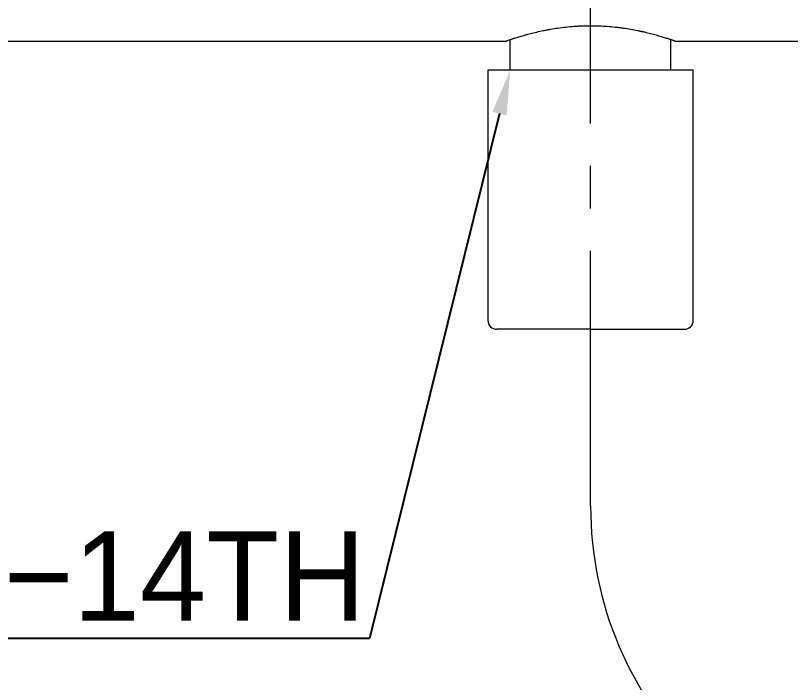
# Model space of a CAD drawing. Extents: x 1155 to 2284, y 0 to 827.
# Drawn here: x 1374.1 to 1460.9, y 138.6 to 213.3 of the extents above; entities that cross this region are included whole.
import ezdxf
from ezdxf import colors
from ezdxf.entities.mleader import LeaderData, LeaderLine
from ezdxf.math import Vec2, Vec3

# ---------------------------------------------------------------- set-up
doc = ezdxf.new("R2010")
doc.units = 0
doc.header["$LTSCALE"] = 3
doc.header["$MEASUREMENT"] = 0
doc.linetypes.add('CENTER2', pattern=[28.575, 19.05, -3.175, 3.175, -3.175])
doc.layers.get('0').update_dxf_attribs({"linetype": 'CONTINUOUS'})
doc.layers.add('1', color=7, linetype='CONTINUOUS')
doc.layers.add('Cneter', color=1, linetype='CENTER2', lineweight=13)
doc.styles.get("Standard").update_dxf_attribs({"font": 'SYMBOL'})

msp = doc.modelspace()

# ---------------------------------------------------------------- linework, layer by layer
at = {"layer": '1', "color": 7, "linetype": 'Continuous', "lineweight": 18}
for p, q in [((1313.488, 210.399), (1429.09, 210.399)), ((1429.488, 207.122), (1429.488, 210.569)), ((1447.488, 207.122), (1447.488, 210.567)), ((1447.886, 210.399), (1558.488, 210.399)), ((1449.988, 207.122), (1426.988, 207.122)), ((1426.988, 207.122), (1426.988, 179.122)), ((1449.988, 179.122), (1449.988, 207.122)), ((1438.488, 178.122), (1427.988, 178.122)), ((1438.488, 178.122), (1448.988, 178.122))]:
    msp.add_line(p, q, dxfattribs=at)
at = {"layer": '1', "color": 7, "linetype": 'Continuous', "lineweight": 13}
msp.add_line((1438.488, 178.122), (1438.488, 179.122), dxfattribs=at)
at = {"layer": '1', "color": 7, "linetype": 'Continuous', "lineweight": 18}
for centre, start, end in [((1427.988, 179.122), 180, 270), ((1448.988, 179.122), 270, 0)]:
    msp.add_arc(centre, 1, start, end, dxfattribs=at)
for points, knots in [([(1428.988, 210.399), (1428.988, 210.399), (1428.992, 210.4), (1429.003, 210.404), (1429.008, 210.406), (1429.019, 210.41), (1429.026, 210.412), (1429.065, 210.426), (1429.111, 210.442), (1429.233, 210.484), (1429.309, 210.51), (1429.49, 210.571), (1429.595, 210.607), (1429.746, 210.656), (1429.777, 210.666), (1429.84, 210.687), (1429.938, 210.718), (1430.043, 210.751), (1430.263, 210.82), (1430.422, 210.869), (1430.765, 210.971), (1430.948, 211.024), (1431.194, 211.093), (1431.244, 211.107), (1431.345, 211.134), (1431.397, 211.148), (1431.553, 211.19), (1431.66, 211.218), (1431.988, 211.302), (1432.215, 211.358), (1432.689, 211.468), (1432.936, 211.522), (1433.32, 211.601), (1433.451, 211.626), (1433.65, 211.664), (1433.717, 211.677), (1433.853, 211.702), (1433.921, 211.714), (1434.264, 211.774), (1434.545, 211.819), (1435.115, 211.9), (1435.406, 211.937), (1435.999, 212.002), (1436.301, 212.03), (1436.685, 212.058), (1436.762, 212.064), (1436.918, 212.074), (1436.996, 212.078), (1437.23, 212.091), (1437.386, 212.099), (1437.857, 212.116), (1438.172, 212.122), (1438.488, 212.122)], [0, 0, 0, 0, 0.030666, 0.030666, 0.0463, 0.0463, 0.061935, 0.061935, 0.124472, 0.124472, 0.18701, 0.18701, 0.249548, 0.249548, 0.265182, 0.265182, 0.280817, 0.312085, 0.312085, 0.374623, 0.374623, 0.437161, 0.437161, 0.452795, 0.452795, 0.46843, 0.46843, 0.499698, 0.499698, 0.562236, 0.562236, 0.624774, 0.624774, 0.656043, 0.656043, 0.671677, 0.671677, 0.687312, 0.687312, 0.749849, 0.749849, 0.812387, 0.812387, 0.874925, 0.874925, 0.890559, 0.890559, 0.906193, 0.906193, 0.937462, 0.937462, 1, 1, 1, 1]), ([(1438.488, 212.122), (1438.805, 212.122), (1439.118, 212.116), (1439.74, 212.093), (1440.047, 212.076), (1440.658, 212.031), (1440.96, 212.004), (1441.335, 211.963), (1441.409, 211.954), (1441.521, 211.941), (1441.558, 211.937), (1441.632, 211.928), (1441.817, 211.905), (1441.999, 211.88), (1442.429, 211.819), (1442.708, 211.774), (1443.252, 211.679), (1443.516, 211.629), (1443.902, 211.55), (1444.029, 211.524), (1444.185, 211.489), (1444.216, 211.483), (1444.278, 211.469), (1444.37, 211.448), (1444.461, 211.428), (1444.76, 211.358), (1444.987, 211.302), (1445.422, 211.191), (1445.628, 211.136), (1445.922, 211.054), (1446.017, 211.027), (1446.202, 210.974), (1446.291, 210.947), (1446.552, 210.87), (1446.712, 210.821), (1447.004, 210.729), (1447.137, 210.687), (1447.375, 210.609), (1447.48, 210.573), (1447.617, 210.527), (1447.66, 210.513), (1447.737, 210.486), (1447.772, 210.474), (1447.864, 210.443), (1447.956, 210.41), (1447.988, 210.399), (1447.988, 210.399), (1447.988, 210.399), (1447.988, 210.399)], [0, 0, 0, 0, 0.06245, 0.06245, 0.124901, 0.124901, 0.187351, 0.187351, 0.202964, 0.202964, 0.21077, 0.21077, 0.218576, 0.249801, 0.249801, 0.312252, 0.312252, 0.374702, 0.374702, 0.405927, 0.405927, 0.413733, 0.413733, 0.42154, 0.437152, 0.437152, 0.499603, 0.499603, 0.562053, 0.562053, 0.593278, 0.593278, 0.624503, 0.624503, 0.686954, 0.686954, 0.749404, 0.749404, 0.811854, 0.811854, 0.84308, 0.84308, 0.874305, 0.874305, 0.936755, 0.999205, 0.999205, 1, 1, 1, 1])]:
    msp.add_open_spline(points, degree=3, knots=knots, dxfattribs=at)
at = {"layer": 'Cneter', "lineweight": 5, "ltscale": 0.5}
msp.add_line((1438.488, 158.315), (1438.488, 219.02), dxfattribs=at)
msp.add_arc((1478.488, 158.315), 40, 180, 270, dxfattribs=at)

# ---------------------------------------------------------------- leaders
at = {"ltscale": 0.5}
ml = msp.add_multileader_mtext('Standard', dxfattribs=at)
ml.set_content('G1/2-14TH', color=256)
ml.set_leader_properties(color=5)
ml.build(insert=Vec2(0, 0))
ml.multileader.update_dxf_attribs({"text_left_attachment_type": 6, "text_right_attachment_type": 6, "dogleg_length": 0.36, "arrow_head_size": 5})
ctx = ml.context
ctx.base_point, ctx.char_height, ctx.arrow_head_size, ctx.landing_gap_size, ctx.plane_origin = Vec3(1340.866, 143.484), 10, 5, 0.09, Vec3(1325.327, 105.575)
ctx.left_attachment, ctx.right_attachment, ctx.text_align_type = 6, 6, 2
notes = []
notes.append((ctx, [(1, (1, 1, 0), (1413.709, 143.484), (-1, 0), 0.36, [(0, [(1429.488, 207.122)], 0, [])])]))
ctx.mtext.insert, ctx.mtext.alignment, ctx.mtext.flow_direction = Vec3(1413.259, 155.484), 3, 5
for ctx, leaders in notes:
    for number, flags, end, landing, length, lines in leaders:
        leader = LeaderData()
        leader.index, (leader.has_last_leader_line, leader.has_dogleg_vector, leader.attachment_direction) = number, flags
        leader.last_leader_point, leader.dogleg_vector, leader.dogleg_length = Vec3(end), Vec3(landing), length
        for number, points, colour, breaks in lines:
            line = LeaderLine()
            line.index, line.vertices, line.color, line.breaks = number, Vec3.list(points), colors.encode_raw_color(colour), breaks
            leader.lines.append(line)
        ctx.leaders.append(leader)

doc.saveas('drawing.dxf')
